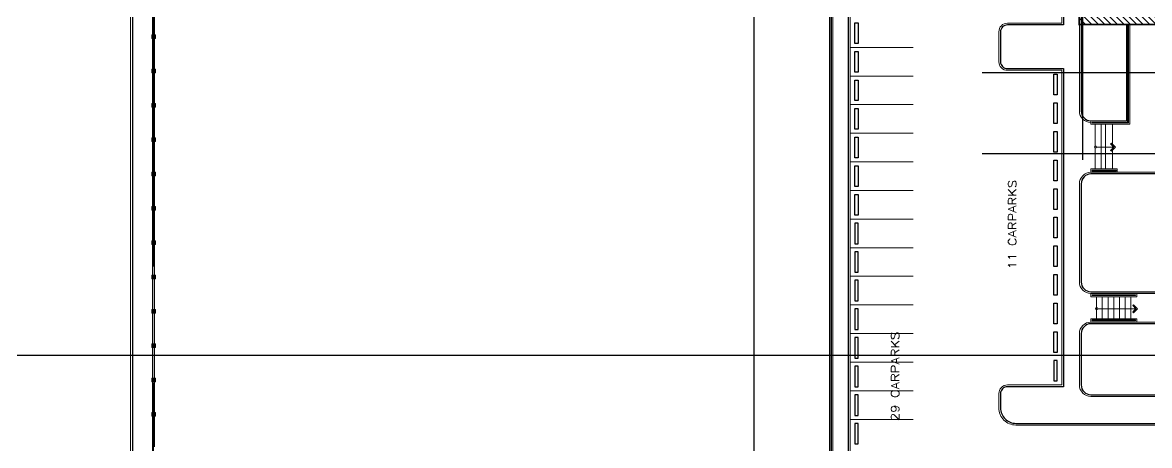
# Model space of a CAD drawing. Header units: metres. Extents: x -3195699 to -2111692, y 14290 to 146348.
# Drawn here: x -2116891 to -2115679, y 19504 to 19959 of the extents above; entities that cross this region are included whole.
import ezdxf
from ezdxf.enums import TextEntityAlignment as Align

# ---------------------------------------------------------------- set-up
doc = ezdxf.new("R2010")
doc.units = ezdxf.units.M
doc.header["$LTSCALE"] = 500
doc.header["$MEASUREMENT"] = 0
doc.linetypes.add('CENTER', pattern=[2, 1.25, -0.25, 0.25, -0.25])
doc.linetypes.add('CENTERX2', pattern=[4, 2.5, -0.5, 0.5, -0.5])
for name, color, linetype in [('AR-AXIS', 9, 'CENTERX2'), ('AR-SHEET-NM', 4, 'CONTINUOUS'), ('CURB-2', 8, 'CONTINUOUS'), ('HATCH', 43, 'CONTINUOUS'), ('PARAPET', 1, 'CONTINUOUS'), ('PROPERTY LINE', 3, 'CENTER'), ('WHEEL BUMP', 6, 'CONTINUOUS')]:
    doc.layers.add(name, color=color, linetype=linetype)
for name, color, linetype, lineweight in [('CARLINE', 8, 'CONTINUOUS', 18), ('COL', 4, 'CONTINUOUS', 18), ('COLHAT', 8, 'CONTINUOUS', 18), ('CURVE', 8, 'CONTINUOUS', 18), ('FENCEWALL', 4, 'CONTINUOUS', 18), ('RAILING', 1, 'CONTINUOUS', 18), ('schematic lines', 110, 'CONTINUOUS', 25), ('STAIR', 8, 'CONTINUOUS', 18), ('WALL2', 4, 'CONTINUOUS', 18)]:
    doc.layers.add(name, color=color, linetype=linetype, lineweight=lineweight)
doc.styles.add('ROMANS', font='romans.shx', dxfattribs={"width": 0.85})

# ---------------------------------------------------------------- blocks, each defined once
blk = doc.blocks.new('AHHMS TEMPLATE')
at = {"layer": 'COLHAT'}
h = blk.add_hatch(dxfattribs=at)
h.set_pattern_fill('ANSI31', color=8, scale=0.184599, style=0)
h.set_pattern_definition([(135, (-1482528.6917, 33397.3476), (0.4144367825, 0.4144367825), [])])
h.paths.add_polyline_path([(-1492479.5, 83164.3), (-1492479.5, 83160.6), (-1492475.8, 83160.6), (-1492475.8, 83164.3)])
h = blk.add_hatch(dxfattribs=at)
h.set_pattern_fill('ANSI31', color=8, scale=0.184599, style=0)
h.set_pattern_definition([(135, (-1482528.6917, 33360.42776), (0.4144367825, 0.4144367825), [])])
h.paths.add_polyline_path([(-1492479.5, 83127.4), (-1492479.5, 83123.7), (-1492475.8, 83123.7), (-1492475.8, 83127.4)])
h = blk.add_hatch(dxfattribs=at)
h.set_pattern_fill('ANSI31', color=8, scale=0.184599, style=0)
h.set_pattern_definition([(135, (-1482528.6917, 33323.50794), (0.4144367825, 0.4144367825), [])])
h.paths.add_polyline_path([(-1492479.5, 83090.5), (-1492479.5, 83086.8), (-1492475.8, 83086.8), (-1492475.8, 83090.5)])
h = blk.add_hatch(dxfattribs=at)
h.set_pattern_fill('ANSI31', color=8, scale=0.184599, style=0)
h.set_pattern_definition([(135, (-1482528.6917, 33286.5881), (0.4144367825, 0.4144367825), [])])
h.paths.add_polyline_path([(-1492479.5, 83053.6), (-1492479.5, 83049.9), (-1492475.8, 83049.9), (-1492475.8, 83053.6)])
h = blk.add_hatch(dxfattribs=at)
h.set_pattern_fill('ANSI31', color=8, scale=0.184599, style=0)
h.set_pattern_definition([(135, (-1482528.6917, 33249.6683), (0.4144367825, 0.4144367825), [])])
h.paths.add_polyline_path([(-1492479.5, 83016.6), (-1492479.5, 83012.9), (-1492475.8, 83012.9), (-1492475.8, 83016.6)])
h = blk.add_hatch(dxfattribs=at)
h.set_pattern_fill('ANSI31', color=8, scale=0.184599, style=0)
h.set_pattern_definition([(135, (-1482528.6917, 33212.7485), (0.4144367825, 0.4144367825), [])])
h.paths.add_polyline_path([(-1492479.5, 82979.7), (-1492479.5, 82976), (-1492475.8, 82976), (-1492475.8, 82979.7)])
h = blk.add_hatch(dxfattribs=at)
h.set_pattern_fill('ANSI31', color=8, scale=0.184599, style=0)
h.set_pattern_definition([(135, (-1482528.6917, 33175.82867), (0.4144367825, 0.4144367825), [])])
h.paths.add_polyline_path([(-1492479.5, 82942.8), (-1492479.5, 82939.1), (-1492475.8, 82939.1), (-1492475.8, 82942.8)])
h = blk.add_hatch(dxfattribs=at)
h.set_pattern_fill('ANSI31', color=8, scale=0.184599, style=0)
h.set_pattern_definition([(135, (-1482528.6917, 33138.90885), (0.4144367825, 0.4144367825), [])])
h.paths.add_polyline_path([(-1492479.5, 82905.9), (-1492479.5, 82902.2), (-1492475.8, 82902.2), (-1492475.8, 82905.9)])
h = blk.add_hatch(dxfattribs=at)
h.set_pattern_fill('ANSI31', color=8, scale=0.184599, style=0)
h.set_pattern_definition([(135, (-1482528.6917, 33101.98903), (0.4144367825, 0.4144367825), [])])
h.paths.add_polyline_path([(-1492479.5, 82869), (-1492479.5, 82865.3), (-1492475.8, 82865.3), (-1492475.8, 82869)])
h = blk.add_hatch(dxfattribs=at)
h.set_pattern_fill('ANSI31', color=8, scale=0.184599, style=0)
h.set_pattern_definition([(135, (-1482528.6917, 33065.0692), (0.4144367825, 0.4144367825), [])])
h.paths.add_polyline_path([(-1492479.5, 82832), (-1492479.5, 82828.3), (-1492475.8, 82828.3), (-1492475.8, 82832)])
h = blk.add_hatch(dxfattribs=at)
h.set_pattern_fill('ANSI31', color=8, scale=0.184599, style=0)
h.set_pattern_definition([(135, (-1482528.6917, 33028.1494), (0.4144367825, 0.4144367825), [])])
h.paths.add_polyline_path([(-1492479.5, 82795.1), (-1492479.5, 82791.4), (-1492475.8, 82791.4), (-1492475.8, 82795.1)])
h = blk.add_hatch(dxfattribs=at)
h.set_pattern_fill('ANSI31', color=8, scale=0.184599, style=0)
h.set_pattern_definition([(225, (-1482528.6917, 132521.48185), (0.4144367825, -0.4144367825), [])])
h.paths.add_polyline_path([(-1492475.8, 82754.5), (-1492475.8, 82758.2), (-1492479.5, 82758.2), (-1492479.5, 82754.5)])
at = {"layer": 'HATCH'}
h = blk.add_hatch(dxfattribs=at)
h.set_pattern_fill('ANSI31', color=1, scale=1.538326, angle=270, style=0)
h.set_pattern_definition([(315, (-1490888.6645, 89092.963), (3.45364, 3.45364), [])])
h.paths.add_polyline_path([(-1491191.2, 83627.2), (-1491191.2, 83627.1), (-1491191.1, 83627.2)])
h.paths.add_polyline_path([(-1491304.5, 83514.5), (-1491304.5, 83538.6), (-1491352.5, 83538.6), (-1491352.5, 83568.7), (-1491308.2, 83568.7), (-1491308.2, 83629.7), (-1491304.5, 83629.7), (-1491304.5, 83653.8), (-1491213.4, 83653.8), (-1491213.4, 83629.7), (-1491188.8, 83629.7), (-1491188.8, 83538.6), (-1491213.4, 83538.6), (-1491213.4, 83514.5)])
h.paths.add_polyline_path([(-1491017.1, 83629.7), (-1490936.5, 83629.7), (-1490936.5, 83538.6), (-1491017.1, 83538.6)])
h.paths.add_polyline_path([(-1490806, 83862.6), (-1490874.5, 83862.6), (-1490874.5, 83898.9), (-1490806, 83898.9), (-1490806, 83992.7), (-1491481.7, 83992.7), (-1491481.7, 83898.9), (-1491410.9, 83898.9), (-1491410.9, 83862.6), (-1491481.7, 83862.6), (-1491481.7, 83305.7), (-1491410.9, 83305.7), (-1491410.9, 83269.4), (-1491481.7, 83269.4), (-1491481.7, 83175.5), (-1490806, 83175.5), (-1490806, 83269.4), (-1490874.5, 83269.4), (-1490874.5, 83305.7), (-1490806, 83305.7)])
h.paths.add_polyline_path([(-1491026, 83660.4), (-1491017.1, 83660.4), (-1491017.1, 83516.4), (-1491026, 83516.4), (-1491026, 83445.1), (-1491071.9, 83445.1), (-1491071.9, 83440.1), (-1491119.9, 83440.1), (-1491119.9, 83304.8), (-1491266.3, 83304.8), (-1491266.3, 83391.5), (-1491251.5, 83391.5), (-1491251.5, 83409.4), (-1491167.9, 83409.4), (-1491167.9, 83728.1), (-1491026, 83728.1)])
at = {"layer": 'AR-AXIS', "color": 8, "ltscale": 2}
for p, q in [((-1492478.6, 81994.9), (-1492478.6, 85060)), ((-1491831.6, 81994.9), (-1491831.6, 85060)), ((-1492933, 82819.9), (-1488915.2, 82819.9))]:
    blk.add_line(p, q, dxfattribs=at)
at = {"layer": 'AR-AXIS', "color": 8}
for p, q in [((-1491477.8, 83030.2), (-1491477.8, 84163.6)), ((-1491586.1, 83123.8), (-1490749.4, 83123.8)), ((-1490999.3, 83036.5), (-1491586.1, 83036.5))]:
    blk.add_line(p, q, dxfattribs=at)
at = {"layer": 'CARLINE', "color": 8}
for p, q in [((-1491660.5, 83150.9), (-1491728.2, 83150.9)), ((-1491660.5, 83120.1), (-1491728.2, 83120.1)), ((-1491660.5, 83089.4), (-1491728.2, 83089.4)), ((-1491660.5, 83058.6), (-1491728.2, 83058.6)), ((-1491660.5, 83027.8), (-1491728.2, 83027.8)), ((-1491660.5, 82997.1), (-1491728.2, 82997.1)), ((-1491660.5, 82966.3), (-1491728.2, 82966.3)), ((-1491660.5, 82935.5), (-1491728.2, 82935.5)), ((-1491660.5, 82904.8), (-1491728.2, 82904.8)), ((-1491660.5, 82874), (-1491728.2, 82874)), ((-1491660.5, 82843.2), (-1491728.2, 82843.2)), ((-1491660.5, 82812.5), (-1491728.2, 82812.5)), ((-1491660.5, 82781.7), (-1491728.2, 82781.7)), ((-1491660.5, 82750.9), (-1491728.2, 82750.9))]:
    blk.add_line(p, q, dxfattribs=at)
at = {"layer": 'COL', "color": 8}
for points in [[(-1492475.8, 83160.6), (-1492479.5, 83160.6), (-1492479.5, 83164.3), (-1492475.8, 83164.3)], [(-1492475.8, 83123.7), (-1492479.5, 83123.7), (-1492479.5, 83127.4), (-1492475.8, 83127.4)], [(-1492475.8, 83086.8), (-1492479.5, 83086.8), (-1492479.5, 83090.5), (-1492475.8, 83090.5)], [(-1492475.8, 83049.9), (-1492479.5, 83049.9), (-1492479.5, 83053.6), (-1492475.8, 83053.6)], [(-1492475.8, 83012.9), (-1492479.5, 83012.9), (-1492479.5, 83016.6), (-1492475.8, 83016.6)], [(-1492475.8, 82976), (-1492479.5, 82976), (-1492479.5, 82979.7), (-1492475.8, 82979.7)], [(-1492475.8, 82939.1), (-1492479.5, 82939.1), (-1492479.5, 82942.8), (-1492475.8, 82942.8)], [(-1492475.8, 82902.2), (-1492479.5, 82902.2), (-1492479.5, 82905.9), (-1492475.8, 82905.9)], [(-1492475.8, 82865.3), (-1492479.5, 82865.3), (-1492479.5, 82869), (-1492475.8, 82869)], [(-1492475.8, 82828.3), (-1492479.5, 82828.3), (-1492479.5, 82832), (-1492475.8, 82832)], [(-1492475.8, 82791.4), (-1492479.5, 82791.4), (-1492479.5, 82795.1), (-1492475.8, 82795.1)], [(-1492475.8, 82758.2), (-1492479.5, 82758.2), (-1492479.5, 82754.5), (-1492475.8, 82754.5)]]:
    blk.add_lwpolyline(points, close=True, dxfattribs=at)
at = {"layer": 'CURB-2', "color": 8}
for points in [[(-1491631.6, 84564.8), (-1491631.6, 84578, 0.414214), (-1491654.4, 84600.8), (-1492450.3, 84600.8), (-1492500.6, 84550.6), (-1492500.6, 83883.9, 0.414214), (-1492484, 83867.3), (-1492428.8, 83867.3, -0.374688), (-1492317.2, 83770.1, 0.186243), (-1492296.4, 83732.5), (-1492293, 83729.6, -0.221873), (-1492270.3, 83681), (-1492270.3, 83429.7, -0.221872), (-1492293, 83381.1), (-1492296.4, 83378.2, 0.186559), (-1492317.2, 83340.6, -0.374688), (-1492428.8, 83243.4), (-1492484, 83243.4, 0.414214), (-1492500.6, 83226.8), (-1492500.6, 82279.6), (-1492438.1, 82217), (-1489428.5, 82217)], [(-1489401.2, 82675.3), (-1489435.7, 82675.3, 0.414214), (-1489452.3, 82658.6), (-1489452.3, 82344.8, -0.414214), (-1489503.4, 82293.8), (-1491623.6, 82293.8, -0.414214), (-1491662.4, 82332.5), (-1491662.4, 82369.4, 0.414214), (-1491672.8, 82379.9), (-1491730.1, 82379.9), (-1491730.1, 83275.8), (-1491675.3, 83275.8, 0.414214), (-1491662.4, 83288.7), (-1491662.4, 83427.7, 0.414214), (-1491675.3, 83440.6), (-1491730.1, 83440.6), (-1491730.1, 84367.3), (-1491666.7, 84367.3, 0.414214), (-1491662.4, 84371.6), (-1491662.4, 84448.7, -0.181984), (-1491648.4, 84479.6, 0.146599), (-1491632.8, 84498.9, 0.097146), (-1491631.6, 84505.2), (-1491631.6, 84561.1)], [(-1491498.7, 83269.3), (-1491498.7, 83175.1), (-1491559, 83175.1, 0.414214), (-1491566.4, 83167.8), (-1491566.4, 83135.5, 0.414214), (-1491559, 83128.1), (-1491498.7, 83128.1), (-1491498.7, 82786), (-1491559, 82786, 0.414214), (-1491566.4, 82778.6), (-1491566.4, 82763.2, 0.414214), (-1491549.8, 82746.6), (-1490897.5, 82746.6, -0.414214)], [(-1491479.6, 83269.4), (-1491479.6, 83082.5, 0.414214), (-1491469.2, 83072, 0.414214)], [(-1491469.2, 82853.7, 0.414214), (-1491479.6, 82843.2), (-1491479.6, 82787.9, 0.414214), (-1491469.2, 82777.4), (-1491226.7, 82777.4, 0.414214), (-1491216.3, 82787.9), (-1491216.3, 82843.2, 0.414214), (-1491226.7, 82853.7), (-1491469.2, 82853.7)]]:
    blk.add_lwpolyline(points, format="xyb", dxfattribs=at)
blk.add_lwpolyline([(-1491216.3, 82898.6), (-1491216.3, 83004.3, 0.414214), (-1491226.7, 83014.8), (-1491469.2, 83014.8, 0.414214), (-1491479.6, 83004.3), (-1491479.6, 82898.6, 0.414214), (-1491469.2, 82888.2), (-1491226.7, 82888.2, 0.414214)], format="xyb", close=True, dxfattribs=at)
at = {"layer": 'CURVE', "color": 8}
blk.add_line((-1491390.4, 83016.6), (-1491440.9, 83016.6), dxfattribs=at)
for points in [[(-1491629.8, 84578, 0.414214), (-1491654.4, 84602.7), (-1492451.1, 84602.7), (-1492502.4, 84551.3), (-1492502.4, 83883.9, 0.414214), (-1492484, 83865.5), (-1492428.8, 83865.5, -0.374688), (-1492319, 83769.8, 0.186243), (-1492297.6, 83731.1), (-1492294.2, 83728.2, -0.221873), (-1492272.2, 83681), (-1492272.2, 83429.7, -0.221872), (-1492294.2, 83382.5), (-1492297.6, 83379.7, 0.186559), (-1492319, 83340.9, -0.374688), (-1492428.8, 83245.2), (-1492484, 83245.2, 0.414214), (-1492502.5, 83226.8), (-1492502.5, 82278.8), (-1492438.8, 82215.2), (-1489427.8, 82215.2)], [(-1489503.4, 82295.6), (-1491623.6, 82295.6, -0.414214), (-1491660.5, 82332.5), (-1491660.5, 82369.4, 0.414214), (-1491672.8, 82381.7), (-1491728.2, 82381.7), (-1491728.2, 83274), (-1491675.3, 83274, 0.414214), (-1491660.5, 83288.7), (-1491660.5, 83427.7, 0.414214), (-1491675.3, 83442.4), (-1491728.2, 83442.4), (-1491728.2, 84365.4), (-1491666.7, 84365.4, 0.414214), (-1491660.5, 84371.6), (-1491660.5, 84448.6, -0.180718), (-1491647.3, 84478.1, 0.145607), (-1491631.1, 84498.2, 0.097146), (-1491629.8, 84505.2), (-1491629.8, 84578)], [(-1491500.6, 83269.3), (-1491500.6, 83177), (-1491559, 83177, 0.414214), (-1491568.2, 83167.8), (-1491568.2, 83135.5, 0.414214), (-1491559, 83126.3), (-1491500.5, 83126.3), (-1491500.5, 82787.9), (-1491559, 82787.9, 0.414214), (-1491568.2, 82778.6), (-1491568.2, 82763.2, 0.414214), (-1491549.8, 82744.8), (-1490897.5, 82744.8, -0.414214)], [(-1491481.5, 83269.4), (-1491481.5, 83082.5, 0.414214), (-1491469.2, 83070.2)], [(-1491469.2, 83016.6, 0.414214), (-1491481.5, 83004.3), (-1491481.5, 82898.6, 0.414214), (-1491469.2, 82886.3)], [(-1491419.9, 82886.3), (-1491226.7, 82886.3, 0.414214), (-1491214.4, 82898.6), (-1491214.4, 83004.3, 0.414214), (-1491226.7, 83016.6), (-1491360.7, 83016.6)], [(-1491469.2, 82855.5, 0.414214), (-1491481.5, 82843.2), (-1491481.5, 82787.9, 0.414214), (-1491469.2, 82775.6), (-1491226.7, 82775.6, 0.414214), (-1491214.4, 82787.9)], [(-1491214.4, 82834), (-1491214.4, 82843.2, 0.414214), (-1491226.7, 82855.5), (-1491419.9, 82855.5)]]:
    blk.add_lwpolyline(points, format="xyb", dxfattribs=at)
at = {"layer": 'FENCEWALL', "color": 8}
for p, q in [((-1492478.6, 83238.2), (-1492478.6, 82982.2)), ((-1492476.8, 83238.2), (-1492476.8, 82982.2)), ((-1492478.6, 83164.3), (-1492478.6, 83197.5)), ((-1492476.8, 83164.3), (-1492476.8, 83197.5)), ((-1492478.6, 83160.6), (-1492478.6, 83127.4)), ((-1492476.8, 83160.6), (-1492476.8, 83127.4)), ((-1492478.6, 83090.5), (-1492478.6, 83123.7)), ((-1492476.8, 83090.5), (-1492476.8, 83123.7)), ((-1492478.6, 83086.8), (-1492478.6, 83053.6)), ((-1492476.8, 83086.8), (-1492476.8, 83053.6)), ((-1492478.6, 83016.6), (-1492478.6, 83049.9)), ((-1492476.8, 83016.6), (-1492476.8, 83049.9)), ((-1492478.6, 82979.7), (-1492478.6, 83012.9)), ((-1492476.8, 82979.7), (-1492476.8, 83012.9)), ((-1492478.6, 82942.8), (-1492478.6, 82976)), ((-1492476.8, 82942.8), (-1492476.8, 82976)), ((-1492478.6, 82905.9), (-1492478.6, 82939.1)), ((-1492476.8, 82905.9), (-1492476.8, 82939.1)), ((-1492478.6, 82869), (-1492478.6, 82902.2)), ((-1492476.8, 82869), (-1492476.8, 82902.2)), ((-1492478.6, 82832), (-1492478.6, 82865.3)), ((-1492476.8, 82832), (-1492476.8, 82865.3)), ((-1492478.6, 82795.1), (-1492478.6, 82828.3)), ((-1492476.8, 82795.1), (-1492476.8, 82828.3)), ((-1492478.6, 82791.4), (-1492478.6, 82758.2)), ((-1492476.8, 82791.4), (-1492476.8, 82758.2)), ((-1492478.6, 82721.3), (-1492478.6, 82754.5)), ((-1492476.8, 82721.3), (-1492476.8, 82754.5))]:
    blk.add_line(p, q, dxfattribs=at)
at = {"layer": 'PARAPET', "color": 2, "const_width": 1.85}
blk.add_lwpolyline([(-1491481.7, 83269.4), (-1491481.7, 83175.5), (-1490806, 83175.5), (-1490806, 83269.4)], dxfattribs=at)
at = {"layer": 'PROPERTY LINE', "color": 8}
blk.add_lwpolyline([(-1492441.2, 84577.1), (-1492478.1, 84540.2), (-1492478.1, 82288.1), (-1492428.8, 82238.9), (-1489438.3, 82238.9), (-1489389.1, 82288.1), (-1489389.1, 84527.9), (-1489438.3, 84577.1), (-1492441.2, 84577.1)], dxfattribs=at)
at = {"layer": 'RAILING', "color": 8}
for p, q in [((-1491748.1, 82240.7), (-1491748.1, 83483.1)), ((-1491749, 82240.7), (-1491749, 83214.6)), ((-1491429.8, 83175.5), (-1491429.8, 83070.6)), ((-1491428.6, 83175.5), (-1491428.6, 83069.7)), ((-1491467.9, 83070.6), (-1491429.8, 83070.6)), ((-1491467.9, 83070.6), (-1491467.9, 83069.7)), ((-1491467.9, 83069.7), (-1491428.6, 83069.7)), ((-1491442.1, 83019.1), (-1491467.9, 83019.1)), ((-1491467.9, 83019.1), (-1491467.9, 83017.9)), ((-1491442.1, 83017.9), (-1491467.9, 83017.9)), ((-1491442.1, 83019.1), (-1491442.1, 83017.9)), ((-1491467.9, 82884.9), (-1491421.2, 82884.9)), ((-1491467.9, 82884), (-1491467.9, 82884.9)), ((-1491467.9, 82884), (-1491421.2, 82884)), ((-1491421.2, 82884), (-1491421.2, 82884.9)), ((-1491467.9, 82857.9), (-1491421.2, 82857.9)), ((-1491467.9, 82857.9), (-1491467.9, 82856.9)), ((-1491467.9, 82856.9), (-1491421.2, 82856.9)), ((-1491421.2, 82857.9), (-1491421.2, 82856.9))]:
    blk.add_line(p, q, dxfattribs=at)
at = {"layer": 'STAIR', "color": 8}
for p, q in [((-1491464.5, 83020.5), (-1491464.5, 83068.3)), ((-1491458.1, 83068.3), (-1491458.1, 83020.3)), ((-1491453.4, 83020.5), (-1491453.4, 83068.3)), ((-1491445.8, 83068.3), (-1491445.8, 83020.3)), ((-1491463, 83043.7), (-1491444.4, 83043.7)), ((-1491447.1, 83048.1), (-1491447.9, 83047.2)), ((-1491444.4, 83043.7), (-1491447.9, 83047.2)), ((-1491444.4, 83043.7), (-1491447.9, 83040.2)), ((-1491442.7, 83043.7), (-1491447.1, 83048.1)), ((-1491442.7, 83043.7), (-1491447.1, 83039.4)), ((-1491447.1, 83039.4), (-1491447.9, 83040.2)), ((-1491463, 82882.6), (-1491463, 82859.2)), ((-1491456.9, 82882.6), (-1491456.9, 82859.2)), ((-1491450.7, 82882.6), (-1491450.7, 82859.2)), ((-1491444.6, 82882.6), (-1491444.6, 82859.2)), ((-1491438.4, 82882.6), (-1491438.4, 82859.2)), ((-1491432.2, 82882.6), (-1491432.2, 82859.2)), ((-1491426.1, 82882.6), (-1491426.1, 82859.2)), ((-1491423.3, 82874.2), (-1491424.2, 82873.4)), ((-1491420.7, 82869.9), (-1491424.2, 82873.4)), ((-1491419, 82869.9), (-1491423.3, 82874.2)), ((-1491461.8, 82869.9), (-1491420.7, 82869.9)), ((-1491420.7, 82869.9), (-1491424.2, 82866.4)), ((-1491423.3, 82865.5), (-1491424.2, 82866.4)), ((-1491419, 82869.9), (-1491423.3, 82865.5))]:
    blk.add_line(p, q, dxfattribs=at)
for centre in [(-1491464.2, 83043.7), (-1491463, 82869.9)]:
    blk.add_circle(centre, 1.23, dxfattribs=at)
at = {"layer": 'WALL2', "color": 8}
for p, q in [((-1491746.7, 82240.7), (-1491746.7, 83484.4)), ((-1491750.4, 83213.2), (-1491750.4, 82240.7)), ((-1491431, 83175.5), (-1491431, 83072)), ((-1491427.3, 83175.5), (-1491427.3, 83068.3)), ((-1491431, 83072), (-1491469.2, 83072)), ((-1491469.2, 83068.3), (-1491469.2, 83072)), ((-1491427.3, 83068.3), (-1491469.2, 83068.3)), ((-1491469.2, 82882.6), (-1491469.2, 82886.3)), ((-1491419.9, 82886.3), (-1491469.2, 82886.3)), ((-1491419.9, 82882.6), (-1491419.9, 82886.3)), ((-1491419.9, 82882.6), (-1491469.2, 82882.6)), ((-1491419.9, 82859.2), (-1491469.2, 82859.2)), ((-1491469.2, 82859.2), (-1491469.2, 82855.5)), ((-1491419.9, 82859.2), (-1491419.9, 82855.5)), ((-1491419.9, 82855.5), (-1491469.2, 82855.5))]:
    blk.add_line(p, q, dxfattribs=at)
blk.add_lwpolyline([(-1491440.9, 83020.3), (-1491440.9, 83016.6), (-1491469.2, 83016.6), (-1491469.2, 83020.3), (-1491440.9, 83020.3)], dxfattribs=at)
at = {"layer": 'WHEEL BUMP', "color": 8}
for points in [[(-1491723.3, 83177.4), (-1491719.6, 83177.4), (-1491719.6, 83155.2), (-1491723.3, 83155.2)], [(-1491723.3, 83146.6), (-1491719.6, 83146.6), (-1491719.6, 83124.4), (-1491723.3, 83124.4)], [(-1491723.3, 83115.8), (-1491719.6, 83115.8), (-1491719.6, 83093.7), (-1491723.3, 83093.7)], [(-1491505.5, 83099.8), (-1491509.2, 83099.8), (-1491509.2, 83122), (-1491505.5, 83122)], [(-1491505.5, 83069.1), (-1491509.2, 83069.1), (-1491509.2, 83091.2), (-1491505.5, 83091.2)], [(-1491723.3, 83085.1), (-1491719.6, 83085.1), (-1491719.6, 83062.9), (-1491723.3, 83062.9)], [(-1491723.3, 83054.3), (-1491719.6, 83054.3), (-1491719.6, 83032.1), (-1491723.3, 83032.1)], [(-1491505.5, 83038.3), (-1491509.2, 83038.3), (-1491509.2, 83060.5), (-1491505.5, 83060.5)], [(-1491505.5, 83007.5), (-1491509.2, 83007.5), (-1491509.2, 83029.7), (-1491505.5, 83029.7)], [(-1491723.3, 83023.5), (-1491719.6, 83023.5), (-1491719.6, 83001.4), (-1491723.3, 83001.4)], [(-1491723.3, 82992.8), (-1491719.6, 82992.8), (-1491719.6, 82970.6), (-1491723.3, 82970.6)], [(-1491505.5, 82976.8), (-1491509.2, 82976.8), (-1491509.2, 82998.9), (-1491505.5, 82998.9)], [(-1491505.5, 82946), (-1491509.2, 82946), (-1491509.2, 82968.2), (-1491505.5, 82968.2)], [(-1491723.3, 82939.8), (-1491719.6, 82939.8), (-1491719.6, 82962), (-1491723.3, 82962)], [(-1491723.3, 82909.1), (-1491719.6, 82909.1), (-1491719.6, 82931.2), (-1491723.3, 82931.2)], [(-1491505.5, 82915.2), (-1491509.2, 82915.2), (-1491509.2, 82937.4), (-1491505.5, 82937.4)], [(-1491723.3, 82878.3), (-1491719.6, 82878.3), (-1491719.6, 82900.5), (-1491723.3, 82900.5)], [(-1491505.5, 82884.5), (-1491509.2, 82884.5), (-1491509.2, 82906.6), (-1491505.5, 82906.6)], [(-1491505.5, 82853.7), (-1491509.2, 82853.7), (-1491509.2, 82875.9), (-1491505.5, 82875.9)], [(-1491723.3, 82847.5), (-1491719.6, 82847.5), (-1491719.6, 82869.7), (-1491723.3, 82869.7)], [(-1491723.3, 82816.8), (-1491719.6, 82816.8), (-1491719.6, 82838.9), (-1491723.3, 82838.9)], [(-1491505.5, 82822.9), (-1491509.2, 82822.9), (-1491509.2, 82845.1), (-1491505.5, 82845.1)], [(-1491505.5, 82814.3), (-1491509.2, 82814.3), (-1491509.2, 82792.2), (-1491505.5, 82792.2)], [(-1491723.3, 82786), (-1491719.6, 82786), (-1491719.6, 82808.2), (-1491723.3, 82808.2)], [(-1491723.3, 82755.2), (-1491719.6, 82755.2), (-1491719.6, 82777.4), (-1491723.3, 82777.4)], [(-1491723.3, 82724.5), (-1491719.6, 82724.5), (-1491719.6, 82746.6), (-1491723.3, 82746.6)]]:
    blk.add_lwpolyline(points, close=True, dxfattribs=at)
at = {"layer": 'AR-SHEET-NM', "color": 8, "style": 'ROMANS', "width": 1.2}
for s, p in [('11 CARPARKS', (-1491553.7, 82960.4)), ('29 CARPARKS', (-1491679.8, 82797.1))]:
    blk.add_text(s, height=8.615, rotation=90, dxfattribs=at).set_placement(p, align=Align.MIDDLE_CENTER)

msp = doc.modelspace()

# ---------------------------------------------------------------- block references
at = {"layer": 'schematic lines'}
msp.add_blockref('AHHMS TEMPLATE', (-624272.6, -63218.8), dxfattribs=at)

doc.saveas('drawing.dxf')
